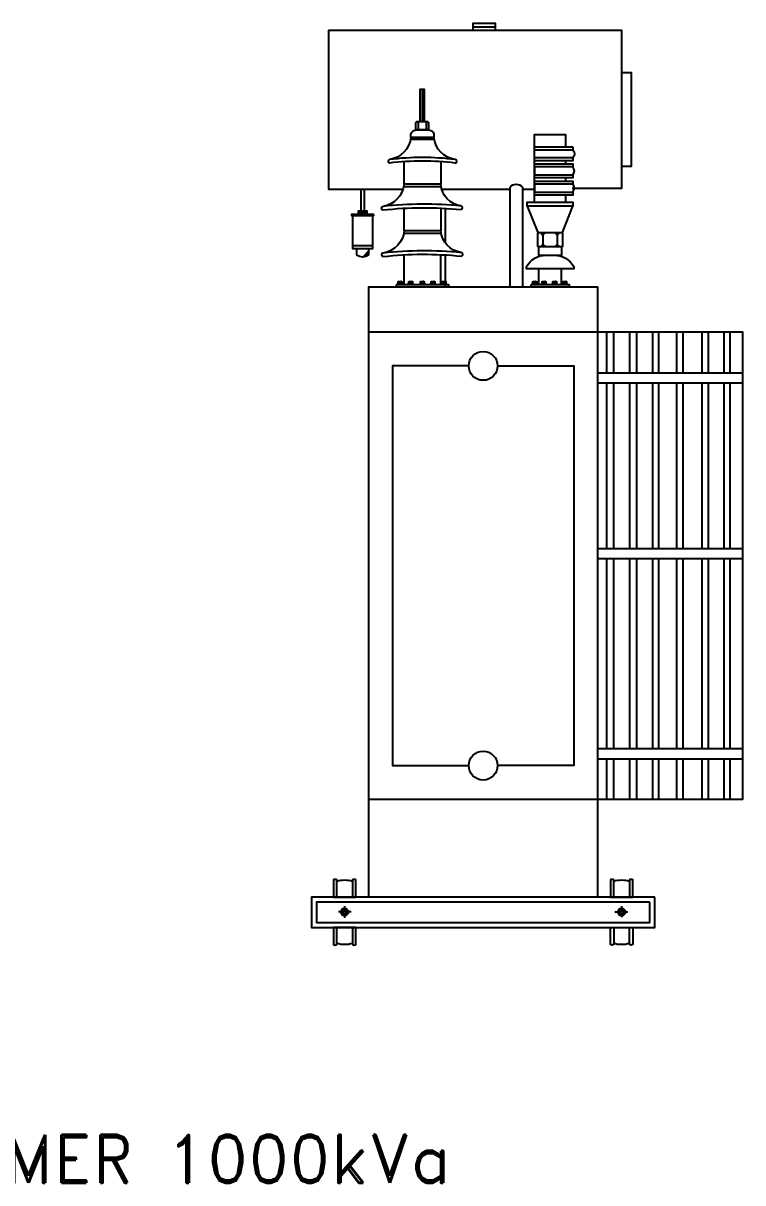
# Model space of a CAD drawing. Header units: millimetres. Extents: x 20927 to 53748, y 38421 to 54891.
# Drawn here: x 51097 to 52901, y 38421 to 41328 of the extents above; entities that cross this region are included whole.
import ezdxf
from ezdxf.enums import TextEntityAlignment as Align

# ---------------------------------------------------------------- set-up
doc = ezdxf.new("R2010")
doc.units = ezdxf.units.MM
doc.linetypes.add('CENTERX2', pattern=[101.6, 63.5, -12.7, 12.7, -12.7])
for name, color, linetype in [('Btrans.', 2, 'Continuous'), ('DETAIL', 4, 'Continuous'), ('TRANS', 2, 'Continuous')]:
    doc.layers.add(name, color=color, linetype=linetype)
doc.styles.add('tx1', font='romand.shx')

msp = doc.modelspace()

# ---------------------------------------------------------------- linework, layer by layer
at = {"layer": 'DETAIL', "color": 241, "ltscale": 0.25}
for p, q in [((52224.6, 41318.1), (52279.5, 41318.1)), ((52096.7, 41162), (52096.7, 41081.5)), ((52086.5, 41079), (52089, 41081.5)), ((52106.8, 41079), (52104.3, 41081.5)), ((52086.5, 41062.5), (52089, 41059.9)), ((52106.8, 41062.5), (52104.3, 41059.9)), ((51943.7, 40857.2), (51943.7, 40911.9)), ((51952.2, 40857.2), (51952.2, 40911.9)), ((51958.4, 40852.7), (51936.9, 40852.7)), ((52399.7, 40796.4), (52406.1, 40802.7)), ((52435.3, 40796.4), (52435.3, 40773.2)), ((51972.4, 40769.3), (51922.8, 40769.3)), ((51951, 40743.6), (51961.6, 40755.6)), ((51952.5, 40744), (51961.2, 40753.8)), ((51954.1, 40744.4), (51960.7, 40751.8)), ((52399.7, 40773.2), (52406.1, 40766.9)), ((51955.9, 40745), (51960, 40749.7)), ((52038.7, 40679.8), (52039.4, 40680.4)), ((52038.7, 40674.7), (52039.4, 40674.1)), ((52043.8, 40679.8), (52043.2, 40680.4)), ((52043.8, 40674.7), (52043.2, 40674.1)), ((52065.3, 40679.8), (52065.3, 40674.7)), ((52070.4, 40679.8), (52070.4, 40674.7)), ((52095, 40679.8), (52095.6, 40680.4)), ((52095, 40674.7), (52095.6, 40674.1)), ((52100.1, 40679.8), (52099.4, 40680.4)), ((52100.1, 40674.7), (52099.4, 40674.1)), ((52121.3, 40679.8), (52121.3, 40674.7)), ((52126.4, 40679.8), (52126.4, 40674.7)), ((52148.7, 40679.8), (52149.3, 40680.4)), ((52148.7, 40674.7), (52149.3, 40674.1)), ((52153.8, 40679.8), (52153.1, 40680.4)), ((52153.8, 40674.7), (52153.1, 40674.1)), ((52376, 40679.8), (52376.7, 40680.4)), ((52376, 40674.7), (52376.7, 40674.1)), ((52381.1, 40679.8), (52380.5, 40680.4)), ((52381.1, 40674.7), (52380.5, 40674.1)), ((52399.6, 40679.8), (52400.3, 40680.4)), ((52399.6, 40674.7), (52400.3, 40674.1)), ((52404.7, 40679.8), (52404.1, 40680.4)), ((52404.7, 40674.7), (52404.1, 40674.1)), ((52426.2, 40679.8), (52426.8, 40680.4)), ((52426.2, 40674.7), (52426.8, 40674.1)), ((52431.2, 40679.8), (52430.6, 40680.4)), ((52431.2, 40674.7), (52430.6, 40674.1)), ((52451.4, 40679.8), (52452, 40680.4)), ((52451.4, 40674.7), (52452, 40674.1)), ((52456.5, 40679.8), (52455.8, 40680.4)), ((52456.5, 40674.7), (52455.8, 40674.1))]:
    msp.add_line(p, q, dxfattribs=at)
at = {"layer": 'DETAIL', "ltscale": 0.25}
for p, q in [((52378.7, 41017.6), (52474.7, 41017.6)), ((52474.7, 41017.6), (52474.7, 41010.1)), ((52456.3, 40982.5), (52456.3, 40974.8)), ((52456.3, 40939.6), (52456.3, 40931.9)), ((52145.5, 40911.9), (52317.2, 40911.9)), ((52348, 40911.9), (52378.7, 40911.9)), ((52456.3, 40896.8), (52456.3, 40878.9)), ((52050.8, 40747), (52050.8, 40673.2)), ((52142.6, 40747.5), (52142.6, 40673.2)), ((52154.5, 40746.9), (52154.5, 40666.3)), ((52388.1, 40712), (52388.1, 40673.2)), ((52445.3, 40712), (52445.3, 40673.2)), ((52560, 40451.3), (52560, 40552.9)), ((52576.3, 40552.9), (52576.3, 40451.3)), ((52617.5, 40451.3), (52617.5, 40552.9)), ((52633.9, 40552.9), (52633.9, 40451.3)), ((52673.9, 40552.9), (52673.9, 40451.3)), ((52690.3, 40451.3), (52690.3, 40552.9)), ((52734.4, 40552.9), (52734.4, 40451.3)), ((52750.8, 40451.3), (52750.8, 40552.9)), ((52797.7, 40552.9), (52797.7, 40451.3)), ((52814.1, 40451.3), (52814.1, 40552.9)), ((52852.6, 40552.9), (52852.6, 40451.3)), ((52869, 40451.3), (52869, 40552.9)), ((52537.1, 40451.3), (52900.5, 40451.3)), ((52537.1, 40425.9), (52900.5, 40425.9)), ((52560, 40010.9), (52560, 40425.9)), ((52576.3, 40425.9), (52576.3, 40010.9)), ((52617.5, 40010.9), (52617.5, 40425.9)), ((52633.9, 40425.9), (52633.9, 40010.9)), ((52673.9, 40425.9), (52673.9, 40010.9)), ((52690.3, 40010.9), (52690.3, 40425.9)), ((52734.4, 40425.9), (52734.4, 40010.9)), ((52750.8, 40010.9), (52750.8, 40425.9)), ((52797.7, 40425.9), (52797.7, 40010.9)), ((52814.1, 40010.9), (52814.1, 40425.9)), ((52852.6, 40425.9), (52852.6, 40010.9)), ((52869, 40010.9), (52869, 40425.9)), ((52537.1, 40010.9), (52900.5, 40010.9)), ((52537.1, 39985.4), (52900.5, 39985.4)), ((52560, 39509.4), (52560, 39985.4)), ((52576.3, 39985.4), (52576.3, 39509.4)), ((52617.5, 39509.4), (52617.5, 39985.4)), ((52633.9, 39985.4), (52633.9, 39509.4)), ((52673.9, 39985.4), (52673.9, 39509.4)), ((52690.3, 39509.4), (52690.3, 39985.4)), ((52734.4, 39985.4), (52734.4, 39509.4)), ((52750.8, 39509.4), (52750.8, 39985.4)), ((52797.7, 39985.4), (52797.7, 39509.4)), ((52814.1, 39509.4), (52814.1, 39985.4)), ((52852.6, 39985.4), (52852.6, 39509.4)), ((52869, 39509.4), (52869, 39985.4)), ((52537.1, 39509.4), (52900.5, 39509.4)), ((52537.1, 39483.9), (52900.5, 39483.9)), ((52560, 39382.3), (52560, 39483.9)), ((52576.3, 39483.9), (52576.3, 39382.3)), ((52617.5, 39382.3), (52617.5, 39483.9)), ((52633.9, 39483.9), (52633.9, 39382.3)), ((52673.9, 39483.9), (52673.9, 39382.3)), ((52690.3, 39382.3), (52690.3, 39483.9)), ((52734.4, 39483.9), (52734.4, 39382.3)), ((52750.8, 39382.3), (52750.8, 39483.9)), ((52797.7, 39483.9), (52797.7, 39382.3)), ((52814.1, 39382.3), (52814.1, 39483.9)), ((52852.6, 39483.9), (52852.6, 39382.3)), ((52869, 39382.3), (52869, 39483.9))]:
    msp.add_line(p, q, dxfattribs=at)
at = {"layer": 'DETAIL', "color": 241, "linetype": 'CENTERX2', "ltscale": 0.25}
for p, q in [((51919.2, 39099.9), (51886.9, 39099.9)), ((51902.5, 39114.5), (51902.5, 39085.2)), ((52580, 39099.9), (52612.3, 39099.9)), ((52596.2, 39114.5), (52596.2, 39086.6))]:
    msp.add_line(p, q, dxfattribs=at)
at = {"layer": 'DETAIL', "ltscale": 0.25}
for points in [[(52472.4, 40913.8), (52597.2, 40913.8), (52597.2, 41308.9), (51862, 41308.9), (51862, 40911.9), (52049.1, 40911.9)], [(52597.2, 41204.1), (52620.3, 41204.1), (52620.3, 40968.7), (52597.2, 40968.7)], [(52091.7, 41081.5), (52091.7, 41162), (52101.6, 41162), (52101.6, 41081.5)], [(52083.3, 41059.9), (52080.8, 41062.5), (52080.8, 41079), (52083.3, 41081.5), (52110, 41081.5), (52112.6, 41079), (52112.6, 41062.5), (52110, 41059.9)], [(52110, 41060.3), (52083.3, 41060.3)], [(52378.7, 40878.9), (52378.7, 41048.2), (52456.3, 41048.2), (52456.3, 41017.6)], [(52474.7, 40990), (52474.7, 40982.5), (52378.7, 40982.5)], [(52143.3, 40980.4), (52143.3, 40923.8), (52051.6, 40923.8), (52051.6, 40980.4)], [(52378.7, 40974.8), (52474.7, 40974.8), (52474.7, 40967.3), (52378.7, 40967.3), (52378.7, 40947.1), (52474.7, 40947.1), (52474.7, 40939.6), (52378.7, 40939.6)], [(52378.7, 40931.9), (52474.7, 40931.9), (52474.7, 40924.4), (52378.7, 40924.4), (52378.7, 40904.3), (52474.7, 40904.3), (52474.7, 40896.8), (52378.7, 40896.8)], [(52360.3, 40869), (52360.3, 40878.9), (52474.7, 40878.9), (52474.7, 40869)], [(52143.8, 40863.6), (52143.8, 40807), (52052.1, 40807), (52052.1, 40863.6)], [(52446.9, 40802.7), (52448.2, 40801.4), (52448.2, 40768.2), (52446.9, 40766.9), (52388.1, 40766.9), (52386.9, 40768.2), (52386.9, 40801.4), (52388.1, 40802.7)], [(52388.1, 40766.9), (52388.1, 40746.1), (52446.9, 40746.1), (52446.9, 40766.9)], [(52476.6, 40718), (52476.6, 40712.1), (52358.5, 40712.1), (52358.5, 40718)], [(52213.5, 40468.5), (52022.4, 40468.5), (52022.4, 39466.7), (52213.5, 39466.7)], [(52285.7, 40468.5), (52476.8, 40468.5), (52476.8, 39466.7), (52285.7, 39466.7)]]:
    msp.add_lwpolyline(points, dxfattribs=at)
at = {"layer": 'DETAIL', "color": 241, "ltscale": 0.25}
for points in [[(52224.6, 41308.9), (52224.6, 41327.6), (52279.5, 41327.6), (52279.5, 41308.9)], [(52084, 41081.5), (52086.5, 41079), (52086.5, 41062.5), (52084, 41059.9)], [(52109.4, 41081.5), (52106.8, 41079), (52106.8, 41062.5), (52109.4, 41059.9)], [(52127.3, 41035.7), (52067.7, 41035.7)], [(52050.7, 40918.3), (52144.2, 40918.3)], [(51972.4, 40845.8), (51972.4, 40762.1), (51922.8, 40762.1), (51922.8, 40845.8)], [(51936.9, 40848.3), (51936.9, 40857.2), (51958.4, 40857.2), (51958.4, 40848.3)], [(52051.2, 40801.5), (52144.7, 40801.5)], [(52393.4, 40802.7), (52399.7, 40796.4), (52399.7, 40773.2), (52393.4, 40766.9)], [(52441.7, 40802.7), (52435.3, 40796.4), (52429, 40802.7)], [(52441.7, 40766.9), (52435.3, 40773.2), (52429, 40766.9)], [(52037.4, 40674.1), (52036.7, 40674.7), (52036.7, 40679.8), (52037.4, 40680.4), (52045.2, 40680.4), (52045.8, 40679.8), (52045.8, 40674.7), (52045.2, 40674.1)], [(52038.1, 40680.4), (52038.7, 40679.8), (52038.7, 40674.7), (52038.1, 40674.1)], [(52044.5, 40680.4), (52043.8, 40679.8), (52043.8, 40674.7), (52044.5, 40674.1)], [(52063.9, 40674.1), (52063.3, 40674.7), (52063.3, 40679.8), (52063.9, 40680.4), (52071.7, 40680.4), (52072.4, 40679.8), (52072.4, 40674.7), (52071.7, 40674.1)], [(52064.7, 40680.4), (52065.3, 40679.8), (52065.9, 40680.4)], [(52064.7, 40674.1), (52065.3, 40674.7), (52065.9, 40674.1)], [(52071, 40680.4), (52070.4, 40679.8), (52069.7, 40680.4)], [(52071, 40674.1), (52070.4, 40674.7), (52069.7, 40674.1)], [(52093.6, 40674.1), (52093, 40674.7), (52093, 40679.8), (52093.6, 40680.4), (52101.4, 40680.4), (52102.1, 40679.8), (52102.1, 40674.7), (52101.4, 40674.1)], [(52094.3, 40680.4), (52095, 40679.8), (52095, 40674.7), (52094.3, 40674.1)], [(52100.7, 40680.4), (52100.1, 40679.8), (52100.1, 40674.7), (52100.7, 40674.1)], [(52120, 40674.1), (52119.3, 40674.7), (52119.3, 40679.8), (52120, 40680.4), (52127.8, 40680.4), (52128.4, 40679.8), (52128.4, 40674.7), (52127.8, 40674.1)], [(52120.7, 40680.4), (52121.3, 40679.8), (52122, 40680.4)], [(52120.7, 40674.1), (52121.3, 40674.7), (52122, 40674.1)], [(52127.1, 40680.4), (52126.4, 40679.8), (52125.8, 40680.4)], [(52127.1, 40674.1), (52126.4, 40674.7), (52125.8, 40674.1)], [(52147.3, 40674.1), (52146.7, 40674.7), (52146.7, 40679.8), (52147.3, 40680.4), (52155.1, 40680.4), (52155.8, 40679.8), (52155.8, 40674.7), (52155.1, 40674.1)], [(52148, 40680.4), (52148.7, 40679.8), (52148.7, 40674.7), (52148, 40674.1)], [(52154.4, 40680.4), (52153.8, 40679.8), (52153.8, 40674.7), (52154.4, 40674.1)], [(52374.7, 40674.1), (52374, 40674.7), (52374, 40679.8), (52374.7, 40680.4), (52382.5, 40680.4), (52383.1, 40679.8), (52383.1, 40674.7), (52382.5, 40674.1)], [(52375.4, 40680.4), (52376, 40679.8), (52376, 40674.7), (52375.4, 40674.1)], [(52381.7, 40680.4), (52381.1, 40679.8), (52381.1, 40674.7), (52381.7, 40674.1)], [(52398.3, 40674.1), (52397.6, 40674.7), (52397.6, 40679.8), (52398.3, 40680.4), (52406.1, 40680.4), (52406.7, 40679.8), (52406.7, 40674.7), (52406.1, 40674.1)], [(52399, 40680.4), (52399.6, 40679.8), (52399.6, 40674.7), (52399, 40674.1)], [(52405.4, 40680.4), (52404.7, 40679.8), (52404.7, 40674.7), (52405.4, 40674.1)], [(52424.8, 40674.1), (52424.2, 40674.7), (52424.2, 40679.8), (52424.8, 40680.4), (52432.6, 40680.4), (52433.2, 40679.8), (52433.2, 40674.7), (52432.6, 40674.1)], [(52425.5, 40680.4), (52426.2, 40679.8), (52426.2, 40674.7), (52425.5, 40674.1)], [(52431.9, 40680.4), (52431.2, 40679.8), (52431.2, 40674.7), (52431.9, 40674.1)], [(52450, 40674.1), (52449.4, 40674.7), (52449.4, 40679.8), (52450, 40680.4), (52457.8, 40680.4), (52458.5, 40679.8), (52458.5, 40674.7), (52457.8, 40674.1)], [(52450.7, 40680.4), (52451.4, 40679.8), (52451.4, 40674.7), (52450.7, 40674.1)], [(52457.1, 40680.4), (52456.5, 40679.8), (52456.5, 40674.7), (52457.1, 40674.1)]]:
    msp.add_lwpolyline(points, dxfattribs=at)
at = {"layer": 'DETAIL', "ltscale": 0.25}
msp.add_lwpolyline([(52068.5, 41047.2, -0.414214), (52081.2, 41059.9), (52113.7, 41059.9, -0.414214), (52126.4, 41047.2), (52126.4, 41041.1), (52068.5, 41041.1)], format="xyb", close=True, dxfattribs=at)
for points in [[(52068.5, 41041.1, -0.340644), (52015, 40985.6, 0.821628), (52015, 40976.8)], [(52179.9, 40976.8, 0.821628), (52179.9, 40985.6, -0.340644), (52126.4, 41041.1)], [(52317.2, 40666.3), (52317.2, 40916.5, -0.491826), (52348, 40916.5), (52348, 40666.3)], [(52154.2, 40863.7, -0.006184), (52154.5, 40863.3), (52154.5, 40777.5)], [(52358.2, 40717.5, -0.26809), (52407.7, 40746.1)], [(52427.3, 40746.1, -0.26809), (52476.9, 40717.5)], [(51882.8, 39137.3), (51882.8, 39180, 0.261021), (51874.4, 39180), (51874.4, 39137.3), (51930.7, 39137.3), (51930.7, 39180, 0.261021), (51922.3, 39180), (51922.3, 39137.3)], [(52576.9, 39137.3), (52576.9, 39180, 0.261021), (52568.5, 39180), (52568.5, 39137.3), (52624.8, 39137.3), (52624.8, 39180, 0.261021), (52616.4, 39180), (52616.4, 39137.3)], [(51922.3, 39060.8), (51922.3, 39018.1, 0.261021), (51930.7, 39018.1), (51930.7, 39060.8), (51874.4, 39060.8), (51874.4, 39018.1, 0.261021), (51882.8, 39018.1), (51882.8, 39060.8)], [(52576.9, 39060.8), (52576.9, 39018.1, -0.261021), (52568.5, 39018.1), (52568.5, 39060.8), (52624.8, 39060.8), (52624.8, 39018.1, -0.261021), (52616.4, 39018.1), (52616.4, 39060.8)]]:
    msp.add_lwpolyline(points, format="xyb", dxfattribs=at)
at = {"layer": 'DETAIL', "color": 241, "ltscale": 0.25}
for points in [[(52474.7, 40990), (52378.7, 40990), (52378.7, 41010.1), (52474.7, 41010.1, -0.364839)], [(52194.6, 40869.4, -0.351357), (52143.3, 40923.8), (52051.6, 40923.8, -0.340644), (51998.1, 40868.3, 0.821628), (51998.1, 40859.4, -0.053123), (52194.6, 40860.5, 0.821628)], [(52195.1, 40752.6, -0.351357), (52143.8, 40807), (52052.1, 40807, -0.340644), (51998.5, 40751.5, 0.821628), (51998.5, 40742.6, -0.053123), (52195.1, 40743.7, 0.821628)]]:
    msp.add_lwpolyline(points, format="xyb", close=True, dxfattribs=at)
for points in [[(52474.7, 40869), (52360.3, 40869), (52386.9, 40802.7), (52448.2, 40802.7)], [(51975.4, 40848.3), (51919.9, 40848.3), (51919.9, 40845.8), (51975.4, 40845.8)], [(52032.5, 40672.8), (52162.5, 40672.8), (52162.5, 40666.3), (52032.5, 40666.3)], [(52369.8, 40672.8), (52465.2, 40672.8), (52465.2, 40666.3), (52369.8, 40666.3)]]:
    msp.add_lwpolyline(points, close=True, dxfattribs=at)
for points in [[(51962.3, 40762.1), (51962.3, 40747.1, -0.381748), (51933, 40747.1), (51933, 40762.1)], [(52047.6, 40672.8, 1.027334), (52047.6, 40674.1), (52034.9, 40674.1, 1.027334), (52034.9, 40672.8)], [(52074.2, 40672.8, 1.027334), (52074.2, 40674.1), (52061.5, 40674.1, 1.027334), (52061.5, 40672.8)], [(52091.2, 40672.8, -1.027334), (52091.2, 40674.1), (52103.9, 40674.1, -1.027334), (52103.9, 40672.8)], [(52117.5, 40672.8, -1.027334), (52117.5, 40674.1), (52130.2, 40674.1, -1.027334), (52130.2, 40672.8)], [(52144.9, 40672.8, -1.027334), (52144.9, 40674.1), (52157.6, 40674.1, -1.027334), (52157.6, 40672.8)], [(52384.9, 40672.8, 1.027334), (52384.9, 40674.1), (52372.2, 40674.1, 1.027334), (52372.2, 40672.8)], [(52408.5, 40672.8, 1.027334), (52408.5, 40674.1), (52395.8, 40674.1, 1.027334), (52395.8, 40672.8)], [(52435.1, 40672.8, 1.027334), (52435.1, 40674.1), (52422.3, 40674.1, 1.027334), (52422.3, 40672.8)], [(52447.6, 40672.8, -1.027334), (52447.6, 40674.1), (52460.3, 40674.1, -1.027334), (52460.3, 40672.8)]]:
    msp.add_lwpolyline(points, format="xyb", dxfattribs=at)
at = {"layer": 'DETAIL', "ltscale": 0.25}
for centre in [(52249.6, 40468.5), (52249.6, 39466.7)]:
    msp.add_circle(centre, 36.1, dxfattribs=at)
at = {"layer": 'DETAIL', "color": 241, "ltscale": 0.25}
for centre, radius in [((51902.5, 39099.8), 9.35), ((51902.5, 39099.8), 5.13), ((52596.7, 39099.8), 9.35), ((52596.7, 39099.8), 5.13)]:
    msp.add_circle(centre, radius, dxfattribs=at)
for centre, radius, start, end in [((52097.5, 40337.1), 653.8, 82.7541, 97.2459), ((52462.7, 40957.2), 15.6, 319.9121, 40.0879), ((52462.7, 40914.3), 15.6, 319.9121, 40.0879), ((52101.7, 39946.3), 927.7, 84.2493, 96.4129), ((52102.2, 39829.3), 927.7, 84.2493, 96.4129)]:
    msp.add_arc(centre, radius, start, end, dxfattribs=at)
at = {"layer": 'DETAIL', "ltscale": 0.25}
for centre, radius, start, end in [((52097.5, 40328.2), 653.8, 82.7541, 97.2459), ((52139, 40852.5), 18.8, 138.9173, 145.0113), ((51902.5, 39111.6), 67.7, 73.0398, 106.9602), ((52596.7, 39111.6), 67.7, 73.0398, 106.9602), ((51902.5, 39086.5), 67.7, 253.0398, 286.9602), ((52596.7, 39086.5), 67.7, 253.0398, 286.9602)]:
    msp.add_arc(centre, radius, start, end, dxfattribs=at)
at = {"layer": 'TRANS', "ltscale": 0.25}
for points in [[(52537.1, 39137.3), (52537.1, 40666.3), (51962.1, 40666.3), (51962.1, 39137.3)], [(51962.1, 39382.3), (52900.5, 39382.3), (52900.5, 40552.9), (51962.1, 40552.9)]]:
    msp.add_lwpolyline(points, dxfattribs=at)
for points in [[(52680, 39137.3), (51819.2, 39137.3), (51819.2, 39060.8), (52680, 39060.8)], [(52667.3, 39124.6), (51831.9, 39124.6), (51831.9, 39073.5), (52667.3, 39073.5)]]:
    msp.add_lwpolyline(points, close=True, dxfattribs=at)

# ---------------------------------------------------------------- texts
at = {"layer": 'Btrans.', "style": 'tx1'}
msp.add_text('TRANSFORMER 1000kVa', height=120, dxfattribs=at).set_placement((51200.5, 38481), align=Align.MIDDLE_CENTER)

doc.saveas('drawing.dxf')
